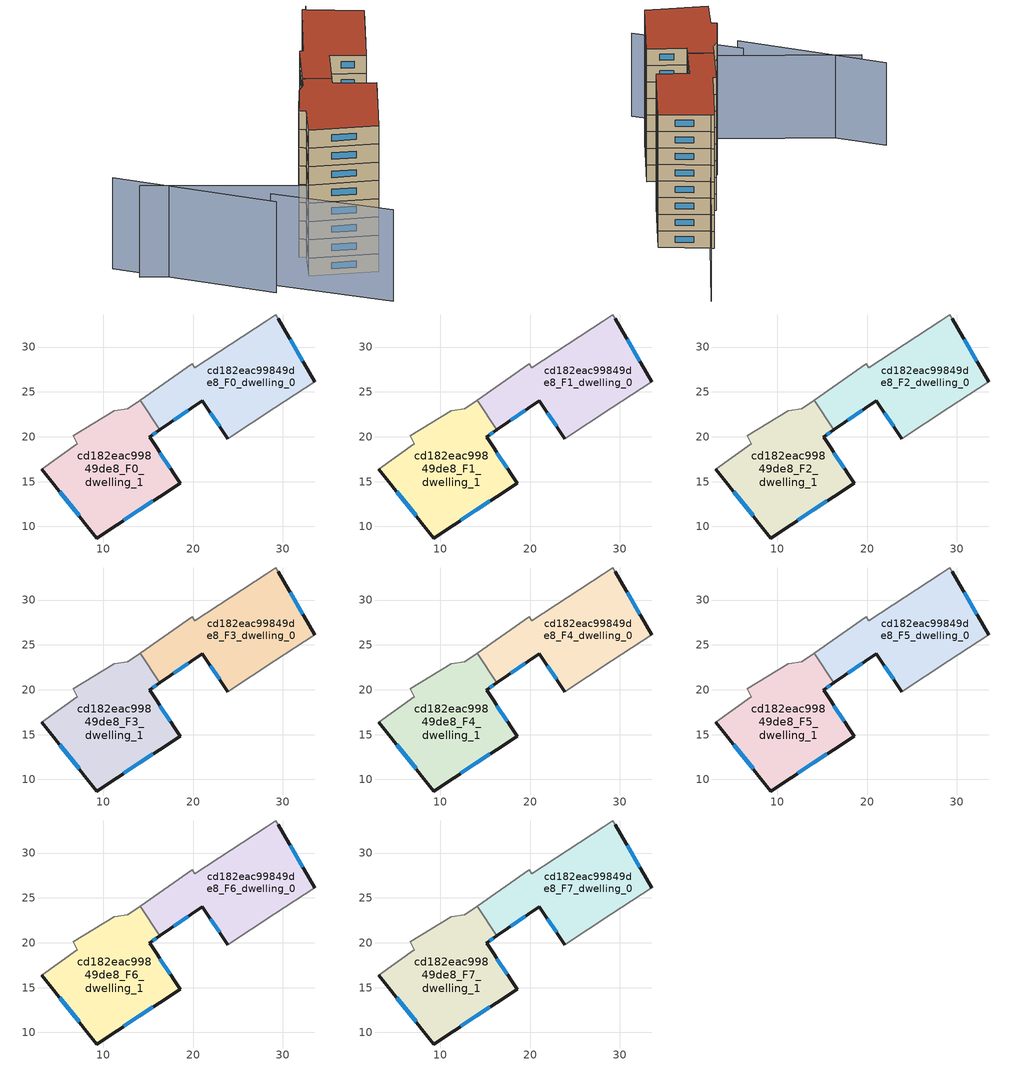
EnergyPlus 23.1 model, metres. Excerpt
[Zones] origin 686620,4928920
cd182eac99849de8_F0_dwelling_0
 floor ground (EU_floor_Construction): 29.49,33.14 33.54,26.14 29.11,23.24 23.88,19.8 21,24.03 16.29,20.76 14.09,24.09 19.91,28.16 20.18,27.7 28.19,32.92 29.23,33.57 z0
 wall outside (EU_wall_Construction): 33.54,26.14 29.49,33.14 / 16.29,20.76 21,24.03 23.88,19.8 z0:3
 wall adiabatic (EU_wall_Construction): 29.49,33.14 29.23,33.57 28.19,32.92 20.18,27.7 19.91,28.16 14.09,24.09 / 23.88,19.8 29.11,23.24 33.54,26.14 z0:3
 wall to cd182eac99849de8_F0_dwelling_1 (EU_wall_Construction): 14.09,24.09 16.29,20.76 z0:3
 window (EU_Window_Construction): 32.23,28.41 30.81,30.86 / 21.94,22.65 22.95,21.17 / 17.83,21.83 19.47,22.97 z0.98:2.02
cd182eac99849de8_F0_dwelling_1
 floor ground (EU_floor_Construction): 16.29,20.76 15.14,19.97 15.21,19.87 18.54,14.84 9.28,8.72 3.15,16.36 7.1,19.23 6.64,20.12 11.21,22.89 12.72,23.14 14.09,24.09 z0
 wall outside (EU_wall_Construction): 3.15,16.36 9.28,8.72 18.54,14.84 15.21,19.87 15.14,19.97 16.29,20.76 z0:3
 wall adiabatic (EU_wall_Construction): 14.09,24.09 12.72,23.14 11.21,22.89 6.64,20.12 7.1,19.23 3.15,16.36 z0:3
 window (EU_Window_Construction): 15.52,20.23 15.92,20.51 / 17.46,16.48 16.29,18.24 / 12.3,10.71 15.53,12.85 / 5.15,13.87 7.29,11.2 z0.98:2.02
cd182eac99849de8_F1_dwelling_0
 floor to cd182eac99849de8_F0_dwelling_0 (EU_floor_Construction): 29.49,33.14 33.54,26.14 29.11,23.24 23.88,19.8 21,24.03 16.29,20.76 14.09,24.09 19.91,28.16 20.18,27.7 28.19,32.92 29.23,33.57 z3
 wall outside (EU_wall_Construction): 33.54,26.14 29.49,33.14 / 16.29,20.76 21,24.03 23.88,19.8 z3:6
 wall adiabatic (EU_wall_Construction): 29.49,33.14 29.23,33.57 28.19,32.92 20.18,27.7 19.91,28.16 14.09,24.09 / 23.88,19.8 29.11,23.24 33.54,26.14 z3:6
 wall to cd182eac99849de8_F1_dwelling_1 (EU_wall_Construction): 14.09,24.09 16.29,20.76 z3:6
 window (EU_Window_Construction): 32.23,28.41 30.81,30.86 / 21.94,22.65 22.95,21.17 / 17.83,21.83 19.47,22.97 z3.98:5.02
cd182eac99849de8_F1_dwelling_1
 floor to cd182eac99849de8_F0_dwelling_1 (EU_floor_Construction): 16.29,20.76 15.14,19.97 15.21,19.87 18.54,14.84 9.28,8.72 3.15,16.36 7.1,19.23 6.64,20.12 11.21,22.89 12.72,23.14 14.09,24.09 z3
 wall outside (EU_wall_Construction): 3.15,16.36 9.28,8.72 18.54,14.84 15.21,19.87 15.14,19.97 16.29,20.76 z3:6
 wall adiabatic (EU_wall_Construction): 14.09,24.09 12.72,23.14 11.21,22.89 6.64,20.12 7.1,19.23 3.15,16.36 z3:6
 window (EU_Window_Construction): 15.52,20.23 15.92,20.51 / 17.46,16.48 16.29,18.24 / 12.3,10.71 15.53,12.85 / 5.15,13.87 7.29,11.2 z3.98:5.02
cd182eac99849de8_F2_dwelling_0
 floor to cd182eac99849de8_F1_dwelling_0 (EU_floor_Construction): 29.49,33.14 33.54,26.14 29.11,23.24 23.88,19.8 21,24.03 16.29,20.76 14.09,24.09 19.91,28.16 20.18,27.7 28.19,32.92 29.23,33.57 z6
 wall outside (EU_wall_Construction): 33.54,26.14 29.49,33.14 / 16.29,20.76 21,24.03 23.88,19.8 z6:9
 wall adiabatic (EU_wall_Construction): 29.49,33.14 29.23,33.57 28.19,32.92 20.18,27.7 19.91,28.16 14.09,24.09 / 23.88,19.8 29.11,23.24 33.54,26.14 z6:9
 wall to cd182eac99849de8_F2_dwelling_1 (EU_wall_Construction): 14.09,24.09 16.29,20.76 z6:9
 window (EU_Window_Construction): 32.23,28.41 30.81,30.86 / 21.94,22.65 22.95,21.17 / 17.83,21.83 19.47,22.97 z6.98:8.02
cd182eac99849de8_F2_dwelling_1
 floor to cd182eac99849de8_F1_dwelling_1 (EU_floor_Construction): 16.29,20.76 15.14,19.97 15.21,19.87 18.54,14.84 9.28,8.72 3.15,16.36 7.1,19.23 6.64,20.12 11.21,22.89 12.72,23.14 14.09,24.09 z6
 wall outside (EU_wall_Construction): 3.15,16.36 9.28,8.72 18.54,14.84 15.21,19.87 15.14,19.97 16.29,20.76 z6:9
 wall adiabatic (EU_wall_Construction): 14.09,24.09 12.72,23.14 11.21,22.89 6.64,20.12 7.1,19.23 3.15,16.36 z6:9
 window (EU_Window_Construction): 15.52,20.23 15.92,20.51 / 17.46,16.48 16.29,18.24 / 12.3,10.71 15.53,12.85 / 5.15,13.87 7.29,11.2 z6.98:8.02
cd182eac99849de8_F3_dwelling_0
 floor to cd182eac99849de8_F2_dwelling_0 (EU_floor_Construction): 29.49,33.14 33.54,26.14 29.11,23.24 23.88,19.8 21,24.03 16.29,20.76 14.09,24.09 19.91,28.16 20.18,27.7 28.19,32.92 29.23,33.57 z9
 wall outside (EU_wall_Construction): 33.54,26.14 29.49,33.14 / 16.29,20.76 21,24.03 23.88,19.8 z9:12
 wall adiabatic (EU_wall_Construction): 29.49,33.14 29.23,33.57 28.19,32.92 20.18,27.7 19.91,28.16 14.09,24.09 / 23.88,19.8 29.11,23.24 33.54,26.14 z9:12
 wall to cd182eac99849de8_F3_dwelling_1 (EU_wall_Construction): 14.09,24.09 16.29,20.76 z9:12
 window (EU_Window_Construction): 32.23,28.41 30.81,30.86 / 21.94,22.65 22.95,21.17 / 17.83,21.83 19.47,22.97 z9.98:11.02
cd182eac99849de8_F3_dwelling_1
 floor to cd182eac99849de8_F2_dwelling_1 (EU_floor_Construction): 16.29,20.76 15.14,19.97 15.21,19.87 18.54,14.84 9.28,8.72 3.15,16.36 7.1,19.23 6.64,20.12 11.21,22.89 12.72,23.14 14.09,24.09 z9
 wall outside (EU_wall_Construction): 3.15,16.36 9.28,8.72 18.54,14.84 15.21,19.87 15.14,19.97 16.29,20.76 z9:12
 wall adiabatic (EU_wall_Construction): 14.09,24.09 12.72,23.14 11.21,22.89 6.64,20.12 7.1,19.23 3.15,16.36 z9:12
 window (EU_Window_Construction): 15.52,20.23 15.92,20.51 / 17.46,16.48 16.29,18.24 / 12.3,10.71 15.53,12.85 / 5.15,13.87 7.29,11.2 z9.98:11.02
cd182eac99849de8_F4_dwelling_0
 floor to cd182eac99849de8_F3_dwelling_0 (EU_floor_Construction): 29.49,33.14 33.54,26.14 29.11,23.24 23.88,19.8 21,24.03 16.29,20.76 14.09,24.09 19.91,28.16 20.18,27.7 28.19,32.92 29.23,33.57 z12
 wall outside (EU_wall_Construction): 33.54,26.14 29.49,33.14 / 16.29,20.76 21,24.03 23.88,19.8 z12:15
 wall adiabatic (EU_wall_Construction): 29.49,33.14 29.23,33.57 28.19,32.92 20.18,27.7 19.91,28.16 14.09,24.09 / 23.88,19.8 29.11,23.24 33.54,26.14 z12:15
 wall to cd182eac99849de8_F4_dwelling_1 (EU_wall_Construction): 14.09,24.09 16.29,20.76 z12:15
 window (EU_Window_Construction): 32.23,28.41 30.81,30.86 / 21.94,22.65 22.95,21.17 / 17.83,21.83 19.47,22.97 z12.98:14.02
cd182eac99849de8_F4_dwelling_1
 floor to cd182eac99849de8_F3_dwelling_1 (EU_floor_Construction): 16.29,20.76 15.14,19.97 15.21,19.87 18.54,14.84 9.28,8.72 3.15,16.36 7.1,19.23 6.64,20.12 11.21,22.89 12.72,23.14 14.09,24.09 z12
 wall outside (EU_wall_Construction): 3.15,16.36 9.28,8.72 18.54,14.84 15.21,19.87 15.14,19.97 16.29,20.76 z12:15
 wall adiabatic (EU_wall_Construction): 14.09,24.09 12.72,23.14 11.21,22.89 6.64,20.12 7.1,19.23 3.15,16.36 z12:15
 window (EU_Window_Construction): 15.52,20.23 15.92,20.51 / 17.46,16.48 16.29,18.24 / 12.3,10.71 15.53,12.85 / 5.15,13.87 7.29,11.2 z12.98:14.02
cd182eac99849de8_F5_dwelling_0
 floor to cd182eac99849de8_F4_dwelling_0 (EU_floor_Construction): 29.49,33.14 33.54,26.14 29.11,23.24 23.88,19.8 21,24.03 16.29,20.76 14.09,24.09 19.91,28.16 20.18,27.7 28.19,32.92 29.23,33.57 z15
 wall outside (EU_wall_Construction): 33.54,26.14 29.49,33.14 / 16.29,20.76 21,24.03 23.88,19.8 z15:18
 wall adiabatic (EU_wall_Construction): 29.49,33.14 29.23,33.57 28.19,32.92 20.18,27.7 19.91,28.16 14.09,24.09 / 23.88,19.8 29.11,23.24 33.54,26.14 z15:18
 wall to cd182eac99849de8_F5_dwelling_1 (EU_wall_Construction): 14.09,24.09 16.29,20.76 z15:18
 window (EU_Window_Construction): 32.23,28.41 30.81,30.86 / 21.94,22.65 22.95,21.17 / 17.83,21.83 19.47,22.97 z15.98:17.02
cd182eac99849de8_F5_dwelling_1
 floor to cd182eac99849de8_F4_dwelling_1 (EU_floor_Construction): 16.29,20.76 15.14,19.97 15.21,19.87 18.54,14.84 9.28,8.72 3.15,16.36 7.1,19.23 6.64,20.12 11.21,22.89 12.72,23.14 14.09,24.09 z15
 wall outside (EU_wall_Construction): 3.15,16.36 9.28,8.72 18.54,14.84 15.21,19.87 15.14,19.97 16.29,20.76 z15:18
 wall adiabatic (EU_wall_Construction): 14.09,24.09 12.72,23.14 11.21,22.89 6.64,20.12 7.1,19.23 3.15,16.36 z15:18
 window (EU_Window_Construction): 15.52,20.23 15.92,20.51 / 17.46,16.48 16.29,18.24 / 12.3,10.71 15.53,12.85 / 5.15,13.87 7.29,11.2 z15.98:17.02
cd182eac99849de8_F6_dwelling_0
 floor to cd182eac99849de8_F5_dwelling_0 (EU_floor_Construction): 29.49,33.14 33.54,26.14 29.11,23.24 23.88,19.8 21,24.03 16.29,20.76 14.09,24.09 19.91,28.16 20.18,27.7 28.19,32.92 29.23,33.57 z18
 wall outside (EU_wall_Construction): 33.54,26.14 29.49,33.14 / 16.29,20.76 21,24.03 23.88,19.8 z18:21
 wall adiabatic (EU_wall_Construction): 29.49,33.14 29.23,33.57 28.19,32.92 20.18,27.7 19.91,28.16 14.09,24.09 / 23.88,19.8 29.11,23.24 33.54,26.14 z18:21
 wall to cd182eac99849de8_F6_dwelling_1 (EU_wall_Construction): 14.09,24.09 16.29,20.76 z18:21
 window (EU_Window_Construction): 32.23,28.41 30.81,30.86 / 21.94,22.65 22.95,21.17 / 17.83,21.83 19.47,22.97 z18.98:20.02
cd182eac99849de8_F6_dwelling_1
 floor to cd182eac99849de8_F5_dwelling_1 (EU_floor_Construction): 16.29,20.76 15.14,19.97 15.21,19.87 18.54,14.84 9.28,8.72 3.15,16.36 7.1,19.23 6.64,20.12 11.21,22.89 12.72,23.14 14.09,24.09 z18
 wall outside (EU_wall_Construction): 3.15,16.36 9.28,8.72 18.54,14.84 15.21,19.87 15.14,19.97 16.29,20.76 z18:21
 wall adiabatic (EU_wall_Construction): 14.09,24.09 12.72,23.14 11.21,22.89 6.64,20.12 7.1,19.23 3.15,16.36 z18:21
 window (EU_Window_Construction): 15.52,20.23 15.92,20.51 / 17.46,16.48 16.29,18.24 / 12.3,10.71 15.53,12.85 / 5.15,13.87 7.29,11.2 z18.98:20.02
cd182eac99849de8_F7_dwelling_0
 floor to cd182eac99849de8_F6_dwelling_0 (EU_floor_Construction): 29.49,33.14 33.54,26.14 29.11,23.24 23.88,19.8 21,24.03 16.29,20.76 14.09,24.09 19.91,28.16 20.18,27.7 28.19,32.92 29.23,33.57 z21
 wall outside (EU_wall_Construction): 33.54,26.14 29.49,33.14 / 16.29,20.76 21,24.03 23.88,19.8 z21:24
 wall adiabatic (EU_wall_Construction): 29.49,33.14 29.23,33.57 28.19,32.92 20.18,27.7 19.91,28.16 14.09,24.09 / 23.88,19.8 29.11,23.24 33.54,26.14 z21:24
 wall to cd182eac99849de8_F7_dwelling_1 (EU_wall_Construction): 14.09,24.09 16.29,20.76 z21:24
 window (EU_Window_Construction): 32.23,28.41 30.81,30.86 / 21.94,22.65 22.95,21.17 / 17.83,21.83 19.47,22.97 z21.98:23.02
 roof outside (EU_roof_Construction): 29.11,23.24 33.54,26.14 29.49,33.14 29.23,33.57 28.19,32.92 20.18,27.7 19.91,28.16 14.09,24.09 16.29,20.76 21,24.03 23.88,19.8 z24
cd182eac99849de8_F7_dwelling_1
 floor to cd182eac99849de8_F6_dwelling_1 (EU_floor_Construction): 16.29,20.76 15.14,19.97 15.21,19.87 18.54,14.84 9.28,8.72 3.15,16.36 7.1,19.23 6.64,20.12 11.21,22.89 12.72,23.14 14.09,24.09 z21
 wall outside (EU_wall_Construction): 3.15,16.36 9.28,8.72 18.54,14.84 15.21,19.87 15.14,19.97 16.29,20.76 z21:24
 wall adiabatic (EU_wall_Construction): 14.09,24.09 12.72,23.14 11.21,22.89 6.64,20.12 7.1,19.23 3.15,16.36 z21:24
 window (EU_Window_Construction): 15.52,20.23 15.92,20.51 / 17.46,16.48 16.29,18.24 / 12.3,10.71 15.53,12.85 / 5.15,13.87 7.29,11.2 z21.98:23.02
 roof outside (EU_roof_Construction): 18.54,14.84 15.21,19.87 15.14,19.97 16.29,20.76 14.09,24.09 12.72,23.14 11.21,22.89 6.64,20.12 7.1,19.23 3.15,16.36 9.28,8.72 z24
shading: -1.5,19.71 3.89,3.07 / -9.48,40.48 -2.84,17.93 / 42.35,41.11 3.15,16.36 / 3.15,16.36 -9.36,36.17 z0:15
[Building]
EU S2 Campaign: North Axis=0; Terrain=City; Solar Distribution=FullExterior
[Site:Location]
Bologna: Latitude=44.5; Longitude=11.25; Time Zone=1; Elevation=37
[SizingPeriod:WeatherFileDays]
AnnualSizingPeriod: Begin Month=1; Begin Day of Month=1; End Month=12; End Day of Month=31; Day of Week for Start Day=Monday; Use Weather File Daylight Saving Period=No; Use Weather File Rain and Snow Indicators=No
[MATERIAL]
EU_InternalMass_Material: Roughness=MediumRough; Thickness=0.1; Conductivity=1; Density=1800; Specific Heat=900; Thermal Absorptance=0.9; Solar Absorptance=0.7; Visible Absorptance=0.7
[MATERIAL:NOMASS] Roughness=MediumRough; Thermal Absorptance=0.9; Solar Absorptance=0.7; Visible Absorptance=0.7
Name | Thermal Resistance
EU_wall_NoMass | 0.905828
EU_roof_NoMass | 0.37593
EU_floor_NoMass | 0.67114
[WINDOWMATERIAL:SIMPLEGLAZINGSYSTEM]
EU_Window_SimpleGlazing: UFactor=4.52486; Solar Heat Gain Coefficient=0.85; Visible Transmittance=0.85
[CONSTRUCTION]
EU_wall_Construction: EU_wall_NoMass
EU_roof_Construction: EU_roof_NoMass
EU_floor_Construction: EU_floor_NoMass
EU_InternalMass_Construction: EU_InternalMass_Material
EU_Window_Construction: EU_Window_SimpleGlazing
[ZONE] Type=1; Multiplier=1; Ceiling Height=autocalculate; Floor Area=autocalculate; Part of Total Floor Area=Yes
Name | Volume
cd182eac99849de8_F0_dwelling_0 | 377.337
cd182eac99849de8_F1_dwelling_0; cd182eac99849de8_F2_dwelling_0; cd182eac99849de8_F3_dwelling_0; cd182eac99849de8_F4_dwelling_0; cd182eac99849de8_F5_dwelling_0; cd182eac99849de8_F6_dwelling_0; cd182eac99849de8_F7_dwelling_0 | 377.335
cd182eac99849de8_F0_dwelling_1 | 377.327
cd182eac99849de8_F1_dwelling_1; cd182eac99849de8_F2_dwelling_1; cd182eac99849de8_F3_dwelling_1; cd182eac99849de8_F4_dwelling_1; cd182eac99849de8_F5_dwelling_1; cd182eac99849de8_F6_dwelling_1; cd182eac99849de8_F7_dwelling_1 | 377.326
[INTERNALMASS] Construction=EU_InternalMass_Construction
Name | Zone or ZoneList | Surface Area
cd182eac99849de8_F0_dwelling_0_EU_InternalMass | cd182eac99849de8_F0_dwelling_0 | 125.778
cd182eac99849de8_F0_dwelling_1_EU_InternalMass | cd182eac99849de8_F0_dwelling_1 | 125.777
cd182eac99849de8_F1_dwelling_0_EU_InternalMass | cd182eac99849de8_F1_dwelling_0 | 125.778
cd182eac99849de8_F1_dwelling_1_EU_InternalMass | cd182eac99849de8_F1_dwelling_1 | 125.777
cd182eac99849de8_F2_dwelling_0_EU_InternalMass | cd182eac99849de8_F2_dwelling_0 | 125.778
cd182eac99849de8_F2_dwelling_1_EU_InternalMass | cd182eac99849de8_F2_dwelling_1 | 125.777
cd182eac99849de8_F3_dwelling_0_EU_InternalMass | cd182eac99849de8_F3_dwelling_0 | 125.778
cd182eac99849de8_F3_dwelling_1_EU_InternalMass | cd182eac99849de8_F3_dwelling_1 | 125.777
cd182eac99849de8_F4_dwelling_0_EU_InternalMass | cd182eac99849de8_F4_dwelling_0 | 125.778
cd182eac99849de8_F4_dwelling_1_EU_InternalMass | cd182eac99849de8_F4_dwelling_1 | 125.777
cd182eac99849de8_F5_dwelling_0_EU_InternalMass | cd182eac99849de8_F5_dwelling_0 | 125.778
cd182eac99849de8_F5_dwelling_1_EU_InternalMass | cd182eac99849de8_F5_dwelling_1 | 125.777
cd182eac99849de8_F6_dwelling_0_EU_InternalMass | cd182eac99849de8_F6_dwelling_0 | 125.778
cd182eac99849de8_F6_dwelling_1_EU_InternalMass | cd182eac99849de8_F6_dwelling_1 | 125.777
cd182eac99849de8_F7_dwelling_0_EU_InternalMass | cd182eac99849de8_F7_dwelling_0 | 125.778
cd182eac99849de8_F7_dwelling_1_EU_InternalMass | cd182eac99849de8_F7_dwelling_1 | 125.777
[OTHEREQUIPMENT] Fuel Type=Electricity; Design Level Calculation Method=Watts/Area; Power per Zone Floor Area=1; Fraction Latent=0; Fraction Radiant=0; Fraction Lost=0; Carbon Dioxide Generation Rate=0; EndUse Subcategory=EU_Step8_InternalGains
Name | Zone or ZoneList or Space or SpaceList | Schedule
EU_Step8_InternalGain_cd182eac99849de8_F0_dwelling_0_f000 | cd182eac99849de8_F0_dwelling_0 | EU_Step8_GainSchedule_cd182eac99849de8_F0_dwelling_0_f000
EU_Step8_InternalGain_cd182eac99849de8_F0_dwelling_1_f000 | cd182eac99849de8_F0_dwelling_1 | EU_Step8_GainSchedule_cd182eac99849de8_F0_dwelling_1_f000
EU_Step8_InternalGain_cd182eac99849de8_F1_dwelling_0_f000 | cd182eac99849de8_F1_dwelling_0 | EU_Step8_GainSchedule_cd182eac99849de8_F1_dwelling_0_f000
EU_Step8_InternalGain_cd182eac99849de8_F1_dwelling_1_f000 | cd182eac99849de8_F1_dwelling_1 | EU_Step8_GainSchedule_cd182eac99849de8_F1_dwelling_1_f000
EU_Step8_InternalGain_cd182eac99849de8_F2_dwelling_0_f000 | cd182eac99849de8_F2_dwelling_0 | EU_Step8_GainSchedule_cd182eac99849de8_F2_dwelling_0_f000
EU_Step8_InternalGain_cd182eac99849de8_F2_dwelling_1_f000 | cd182eac99849de8_F2_dwelling_1 | EU_Step8_GainSchedule_cd182eac99849de8_F2_dwelling_1_f000
EU_Step8_InternalGain_cd182eac99849de8_F3_dwelling_0_f000 | cd182eac99849de8_F3_dwelling_0 | EU_Step8_GainSchedule_cd182eac99849de8_F3_dwelling_0_f000
EU_Step8_InternalGain_cd182eac99849de8_F3_dwelling_1_f000 | cd182eac99849de8_F3_dwelling_1 | EU_Step8_GainSchedule_cd182eac99849de8_F3_dwelling_1_f000
EU_Step8_InternalGain_cd182eac99849de8_F4_dwelling_0_f000 | cd182eac99849de8_F4_dwelling_0 | EU_Step8_GainSchedule_cd182eac99849de8_F4_dwelling_0_f000
EU_Step8_InternalGain_cd182eac99849de8_F4_dwelling_1_f000 | cd182eac99849de8_F4_dwelling_1 | EU_Step8_GainSchedule_cd182eac99849de8_F4_dwelling_1_f000
EU_Step8_InternalGain_cd182eac99849de8_F5_dwelling_0_f000 | cd182eac99849de8_F5_dwelling_0 | EU_Step8_GainSchedule_cd182eac99849de8_F5_dwelling_0_f000
EU_Step8_InternalGain_cd182eac99849de8_F5_dwelling_1_f000 | cd182eac99849de8_F5_dwelling_1 | EU_Step8_GainSchedule_cd182eac99849de8_F5_dwelling_1_f000
EU_Step8_InternalGain_cd182eac99849de8_F6_dwelling_0_f000 | cd182eac99849de8_F6_dwelling_0 | EU_Step8_GainSchedule_cd182eac99849de8_F6_dwelling_0_f000
EU_Step8_InternalGain_cd182eac99849de8_F6_dwelling_1_f000 | cd182eac99849de8_F6_dwelling_1 | EU_Step8_GainSchedule_cd182eac99849de8_F6_dwelling_1_f000
EU_Step8_InternalGain_cd182eac99849de8_F7_dwelling_0_f000 | cd182eac99849de8_F7_dwelling_0 | EU_Step8_GainSchedule_cd182eac99849de8_F7_dwelling_0_f000
EU_Step8_InternalGain_cd182eac99849de8_F7_dwelling_1_f000 | cd182eac99849de8_F7_dwelling_1 | EU_Step8_GainSchedule_cd182eac99849de8_F7_dwelling_1_f000
[ZONEVENTILATION:DESIGNFLOWRATE] Schedule=EU_AlwaysOn; Design Flow Rate Calculation Method=AirChanges/Hour; Air Changes per Hour=0.73129; Ventilation Type=Natural; Fan Pressure Rise=0; Fan Total Efficiency=1; Constant Term Coefficient=1; Temperature Term Coefficient=0; Velocity Term Coefficient=0; Velocity Squared Term Coefficient=0; Minimum Indoor Temperature=-100; Maximum Indoor Temperature=100; Delta Temperature=-100; Minimum Outdoor Temperature=-100; Maximum Outdoor Temperature=100; Maximum Wind Speed=40
Name | Zone or ZoneList or Space or SpaceList
EU_ConstantAir_cd182eac99849de8_F0_dwelling_0 | cd182eac99849de8_F0_dwelling_0
EU_ConstantAir_cd182eac99849de8_F0_dwelling_1 | cd182eac99849de8_F0_dwelling_1
EU_ConstantAir_cd182eac99849de8_F1_dwelling_0 | cd182eac99849de8_F1_dwelling_0
EU_ConstantAir_cd182eac99849de8_F1_dwelling_1 | cd182eac99849de8_F1_dwelling_1
EU_ConstantAir_cd182eac99849de8_F2_dwelling_0 | cd182eac99849de8_F2_dwelling_0
EU_ConstantAir_cd182eac99849de8_F2_dwelling_1 | cd182eac99849de8_F2_dwelling_1
EU_ConstantAir_cd182eac99849de8_F3_dwelling_0 | cd182eac99849de8_F3_dwelling_0
EU_ConstantAir_cd182eac99849de8_F3_dwelling_1 | cd182eac99849de8_F3_dwelling_1
EU_ConstantAir_cd182eac99849de8_F4_dwelling_0 | cd182eac99849de8_F4_dwelling_0
EU_ConstantAir_cd182eac99849de8_F4_dwelling_1 | cd182eac99849de8_F4_dwelling_1
EU_ConstantAir_cd182eac99849de8_F5_dwelling_0 | cd182eac99849de8_F5_dwelling_0
EU_ConstantAir_cd182eac99849de8_F5_dwelling_1 | cd182eac99849de8_F5_dwelling_1
EU_ConstantAir_cd182eac99849de8_F6_dwelling_0 | cd182eac99849de8_F6_dwelling_0
EU_ConstantAir_cd182eac99849de8_F6_dwelling_1 | cd182eac99849de8_F6_dwelling_1
EU_ConstantAir_cd182eac99849de8_F7_dwelling_0 | cd182eac99849de8_F7_dwelling_0
EU_ConstantAir_cd182eac99849de8_F7_dwelling_1 | cd182eac99849de8_F7_dwelling_1
[HVACTEMPLATE:THERMOSTAT] Constant Heating Setpoint=20; Constant Cooling Setpoint=50
EU_HeatOnly_cd182eac99849de8_F0_dwelling_0; EU_HeatOnly_cd182eac99849de8_F0_dwelling_1; EU_HeatOnly_cd182eac99849de8_F1_dwelling_0; EU_HeatOnly_cd182eac99849de8_F1_dwelling_1; EU_HeatOnly_cd182eac99849de8_F2_dwelling_0; EU_HeatOnly_cd182eac99849de8_F2_dwelling_1; EU_HeatOnly_cd182eac99849de8_F3_dwelling_0; EU_HeatOnly_cd182eac99849de8_F3_dwelling_1; EU_HeatOnly_cd182eac99849de8_F4_dwelling_0; EU_HeatOnly_cd182eac99849de8_F4_dwelling_1; EU_HeatOnly_cd182eac99849de8_F5_dwelling_0; EU_HeatOnly_cd182eac99849de8_F5_dwelling_1; EU_HeatOnly_cd182eac99849de8_F6_dwelling_0; EU_HeatOnly_cd182eac99849de8_F6_dwelling_1; EU_HeatOnly_cd182eac99849de8_F7_dwelling_0; EU_HeatOnly_cd182eac99849de8_F7_dwelling_1
[HVACTEMPLATE:ZONE:IDEALLOADSAIRSYSTEM] System Availability Schedule=EU_AlwaysOn; Maximum Heating Supply Air Temperature=50; Minimum Cooling Supply Air Temperature=13; Maximum Heating Supply Air Humidity Ratio=0.0156; Minimum Cooling Supply Air Humidity Ratio=0.0077; Heating Limit=NoLimit; Cooling Limit=NoLimit; Heating Availability Schedule=EU_AlwaysOn; Cooling Availability Schedule=EU_CoolingOff; Dehumidification Control Type=ConstantSensibleHeatRatio; Cooling Sensible Heat Ratio=0.7; Dehumidification Setpoint=60; Humidification Control Type=None; Humidification Setpoint=30; Outdoor Air Method=None; Outdoor Air Flow Rate per Person=0.00944; Outdoor Air Flow Rate per Zone Floor Area=0; Outdoor Air Flow Rate per Zone=0; Demand Controlled Ventilation Type=None; Outdoor Air Economizer Type=NoEconomizer; Heat Recovery Type=None; Sensible Heat Recovery Effectiveness=0.7; Latent Heat Recovery Effectiveness=0.65
Name | Template Thermostat
cd182eac99849de8_F0_dwelling_0 | EU_HeatOnly_cd182eac99849de8_F0_dwelling_0
cd182eac99849de8_F0_dwelling_1 | EU_HeatOnly_cd182eac99849de8_F0_dwelling_1
cd182eac99849de8_F1_dwelling_0 | EU_HeatOnly_cd182eac99849de8_F1_dwelling_0
cd182eac99849de8_F1_dwelling_1 | EU_HeatOnly_cd182eac99849de8_F1_dwelling_1
cd182eac99849de8_F2_dwelling_0 | EU_HeatOnly_cd182eac99849de8_F2_dwelling_0
cd182eac99849de8_F2_dwelling_1 | EU_HeatOnly_cd182eac99849de8_F2_dwelling_1
cd182eac99849de8_F3_dwelling_0 | EU_HeatOnly_cd182eac99849de8_F3_dwelling_0
cd182eac99849de8_F3_dwelling_1 | EU_HeatOnly_cd182eac99849de8_F3_dwelling_1
cd182eac99849de8_F4_dwelling_0 | EU_HeatOnly_cd182eac99849de8_F4_dwelling_0
cd182eac99849de8_F4_dwelling_1 | EU_HeatOnly_cd182eac99849de8_F4_dwelling_1
cd182eac99849de8_F5_dwelling_0 | EU_HeatOnly_cd182eac99849de8_F5_dwelling_0
cd182eac99849de8_F5_dwelling_1 | EU_HeatOnly_cd182eac99849de8_F5_dwelling_1
cd182eac99849de8_F6_dwelling_0 | EU_HeatOnly_cd182eac99849de8_F6_dwelling_0
cd182eac99849de8_F6_dwelling_1 | EU_HeatOnly_cd182eac99849de8_F6_dwelling_1
cd182eac99849de8_F7_dwelling_0 | EU_HeatOnly_cd182eac99849de8_F7_dwelling_0
cd182eac99849de8_F7_dwelling_1 | EU_HeatOnly_cd182eac99849de8_F7_dwelling_1
[SIZING:ZONE] Zone Cooling Design Supply Air Temperature Input Method=SupplyAirTemperature; Zone Cooling Design Supply Air Temperature=13; Zone Heating Design Supply Air Temperature Input Method=SupplyAirTemperature; Zone Heating Design Supply Air Temperature=50; Zone Cooling Design Supply Air Humidity Ratio=0.008; Zone Heating Design Supply Air Humidity Ratio=0.008; Cooling Design Air Flow Method=DesignDay; Cooling Design Air Flow Rate=0; Cooling Minimum Air Flow per Zone Floor Area=0.000762; Cooling Minimum Air Flow=0; Cooling Minimum Air Flow Fraction=0.2; Heating Design Air Flow Method=DesignDay; Heating Design Air Flow Rate=0; Heating Maximum Air Flow per Zone Floor Area=0.002032; Heating Maximum Air Flow=0.141576; Heating Maximum Air Flow Fraction=0.3; Account for Dedicated Outdoor Air System=No; Dedicated Outdoor Air System Control Strategy=NeutralSupplyAir; Dedicated Outdoor Air Low Setpoint Temperature for Design=autosize; Dedicated Outdoor Air High Setpoint Temperature for Design=autosize; Zone Load Sizing Method=Sensible Load Only No Latent Load; Zone Latent Cooling Design Supply Air Humidity Ratio Input Method=HumidityRatioDifference; Zone Cooling Design Supply Air Humidity Ratio Difference=0.005; Zone Latent Heating Design Supply Air Humidity Ratio Input Method=HumidityRatioDifference; Zone Humidification Design Supply Air Humidity Ratio Difference=0.005
cd182eac99849de8_F0_dwelling_0; cd182eac99849de8_F0_dwelling_1; cd182eac99849de8_F1_dwelling_0; cd182eac99849de8_F1_dwelling_1; cd182eac99849de8_F2_dwelling_0; cd182eac99849de8_F2_dwelling_1; cd182eac99849de8_F3_dwelling_0; cd182eac99849de8_F3_dwelling_1; cd182eac99849de8_F4_dwelling_0; cd182eac99849de8_F4_dwelling_1; cd182eac99849de8_F5_dwelling_0; cd182eac99849de8_F5_dwelling_1; cd182eac99849de8_F6_dwelling_0; cd182eac99849de8_F6_dwelling_1; cd182eac99849de8_F7_dwelling_0; cd182eac99849de8_F7_dwelling_1
[SCHEDULE:CONSTANT]
Name | Hourly Value
EU_AlwaysOn | 1
EU_CoolingOff | 0
[SCHEDULE:FILE] Column Number=1; Rows to Skip at Top=0; Number of Hours of Data=8760; Column Separator=Comma; Interpolate to Timestep=No; Minutes per Item=60; Adjust Schedule for Daylight Savings=Yes
Name | File
EU_Step8_GainSchedule_cd182eac99849de8_F0_dwelling_0_f000 | ../../schedules/cd182eac99849de8/cd182eac99849de8_F0_dwelling_0_f000_gain.csv
EU_Step8_GainSchedule_cd182eac99849de8_F0_dwelling_1_f000 | ../../schedules/cd182eac99849de8/cd182eac99849de8_F0_dwelling_1_f000_gain.csv
EU_Step8_GainSchedule_cd182eac99849de8_F1_dwelling_0_f000 | ../../schedules/cd182eac99849de8/cd182eac99849de8_F1_dwelling_0_f000_gain.csv
EU_Step8_GainSchedule_cd182eac99849de8_F1_dwelling_1_f000 | ../../schedules/cd182eac99849de8/cd182eac99849de8_F1_dwelling_1_f000_gain.csv
EU_Step8_GainSchedule_cd182eac99849de8_F2_dwelling_0_f000 | ../../schedules/cd182eac99849de8/cd182eac99849de8_F2_dwelling_0_f000_gain.csv
EU_Step8_GainSchedule_cd182eac99849de8_F2_dwelling_1_f000 | ../../schedules/cd182eac99849de8/cd182eac99849de8_F2_dwelling_1_f000_gain.csv
EU_Step8_GainSchedule_cd182eac99849de8_F3_dwelling_0_f000 | ../../schedules/cd182eac99849de8/cd182eac99849de8_F3_dwelling_0_f000_gain.csv
EU_Step8_GainSchedule_cd182eac99849de8_F3_dwelling_1_f000 | ../../schedules/cd182eac99849de8/cd182eac99849de8_F3_dwelling_1_f000_gain.csv
EU_Step8_GainSchedule_cd182eac99849de8_F4_dwelling_0_f000 | ../../schedules/cd182eac99849de8/cd182eac99849de8_F4_dwelling_0_f000_gain.csv
EU_Step8_GainSchedule_cd182eac99849de8_F4_dwelling_1_f000 | ../../schedules/cd182eac99849de8/cd182eac99849de8_F4_dwelling_1_f000_gain.csv
EU_Step8_GainSchedule_cd182eac99849de8_F5_dwelling_0_f000 | ../../schedules/cd182eac99849de8/cd182eac99849de8_F5_dwelling_0_f000_gain.csv
EU_Step8_GainSchedule_cd182eac99849de8_F5_dwelling_1_f000 | ../../schedules/cd182eac99849de8/cd182eac99849de8_F5_dwelling_1_f000_gain.csv
EU_Step8_GainSchedule_cd182eac99849de8_F6_dwelling_0_f000 | ../../schedules/cd182eac99849de8/cd182eac99849de8_F6_dwelling_0_f000_gain.csv
EU_Step8_GainSchedule_cd182eac99849de8_F6_dwelling_1_f000 | ../../schedules/cd182eac99849de8/cd182eac99849de8_F6_dwelling_1_f000_gain.csv
EU_Step8_GainSchedule_cd182eac99849de8_F7_dwelling_0_f000 | ../../schedules/cd182eac99849de8/cd182eac99849de8_F7_dwelling_0_f000_gain.csv
EU_Step8_GainSchedule_cd182eac99849de8_F7_dwelling_1_f000 | ../../schedules/cd182eac99849de8/cd182eac99849de8_F7_dwelling_1_f000_gain.csv
